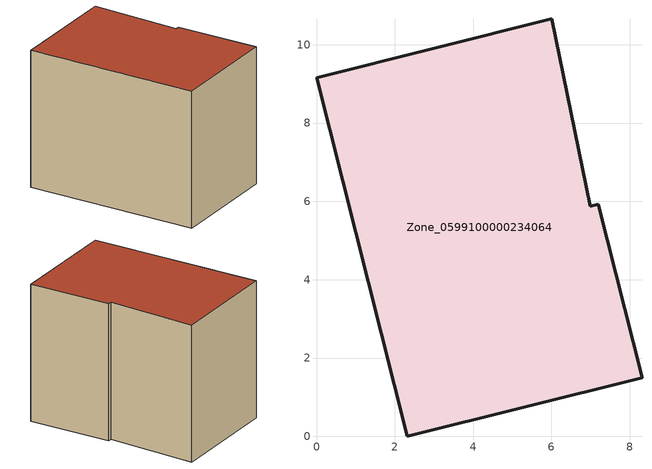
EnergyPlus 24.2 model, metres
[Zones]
Zone_0599100000234064
 floor ground (C_G): 2.31,0 0,9.16 6,10.67 6.99,5.88 7.2,5.93 8.31,1.5 z0
 wall outside (C_F): 2.31,0 8.31,1.5 7.2,5.93 6.99,5.88 6,10.67 0,9.16 2.31,0 z0:7.56
 roof outside (C_R): 0,9.16 2.31,0 8.31,1.5 7.2,5.93 6.99,5.88 6,10.67 z7.56
[BUILDING]
Pand.0599100000234064: North Axis=0; Terrain=City; Loads Convergence Tolerance Value=0.04; Temperature Convergence Tolerance Value=0.4; Solar Distribution=FullExterior; Maximum Number of Warmup Days=25; Minimum Number of Warmup Days=1
[Site:Location]
Rotterdam.The.Hague.AP_ZH_NLD Design_Conditions: Latitude=51.96; Longitude=4.45; Time Zone=1; Elevation=-4.5
[SITE:GROUNDTEMPERATURE:BUILDINGSURFACE]
18, 18, 18, 18, 18, 18, 18, 18, 18, 18, 18, 18
[MATERIAL] Thermal Absorptance=0.9; Solar Absorptance=0.7; Visible Absorptance=0.7
Name | Roughness | Thickness | Conductivity | Density | Specific Heat
G.TC.1965-1974 | MediumSmooth | 0.15 | 0.882353 | 540 | 1210
F.TC.1965-1974 | Rough | 0.3 | 0.697674 | 1920 | 840
R.TC.1965-1974 | MediumRough | 0.2 | 0.232558 | 1500 | 1000
[CONSTRUCTION]
C_G: G.TC.1965-1974
C_F: F.TC.1965-1974
C_R: R.TC.1965-1974
[ZONE]
Zone_0599100000234064: Type=1; Multiplier=1; Ceiling Height=Autocalculate; Volume=Autocalculate; Floor Area=autocalculate; Part of Total Floor Area=Yes
[ZONEINFILTRATION:DESIGNFLOWRATE]
Infil_Zone_0599100000234064: Zone or ZoneList or Space or SpaceList=Zone_0599100000234064; Schedule=AlwaysOn; Design Flow Rate Calculation Method=Flow/Area; Flow Rate per Floor Area=0.003; Constant Term Coefficient=1; Temperature Term Coefficient=0; Velocity Term Coefficient=0; Velocity Squared Term Coefficient=0
[HVACTEMPLATE:ZONE:IDEALLOADSAIRSYSTEM]
Zone_0599100000234064: Maximum Heating Supply Air Temperature=50; Minimum Cooling Supply Air Temperature=13; Maximum Heating Supply Air Humidity Ratio=0.0156; Minimum Cooling Supply Air Humidity Ratio=0.0077; Heating Limit=NoLimit; Cooling Limit=NoLimit; Dehumidification Control Type=ConstantSensibleHeatRatio; Cooling Sensible Heat Ratio=0.7; Dehumidification Setpoint=60; Humidification Control Type=None; Humidification Setpoint=30; Outdoor Air Method=None; Outdoor Air Flow Rate per Person=0.00944; Outdoor Air Flow Rate per Zone Floor Area=0; Outdoor Air Flow Rate per Zone=0; Demand Controlled Ventilation Type=None; Outdoor Air Economizer Type=NoEconomizer; Heat Recovery Type=None; Sensible Heat Recovery Effectiveness=0.7; Latent Heat Recovery Effectiveness=0.65
[ZONECONTROL:THERMOSTAT]
ThermostatControl_Zone_0599100000234064: Zone or ZoneList=Zone_0599100000234064; Control Type Schedule=DualSetpointControlType; Control 1=Thermostat_Zone_0599100000234064; Temperature Difference Between Cutout And Setpoint=0
[THERMOSTATSETPOINT:DUALSETPOINT]
Thermostat_Zone_0599100000234064: Heating Setpoint Temperature Schedule=HeatingSetpoint_Zone_0599100000234064; Cooling Setpoint Temperature Schedule=CoolingSetpoint_Zone_0599100000234064
[SCHEDULE:COMPACT]
HeatingSetpoint_Zone_0599100000234064: Through: 12/31, For: AllDays, Until: 24:00, 21
CoolingSetpoint_Zone_0599100000234064: Through: 12/31, For: AllDays, Until: 24:00, 24
DualSetpointControlType: Through: 12/31, For: AllDays, Until: 24:00, 4
AlwaysOn: Through: 12/31, For: AllDays, Until: 24:00, 1
